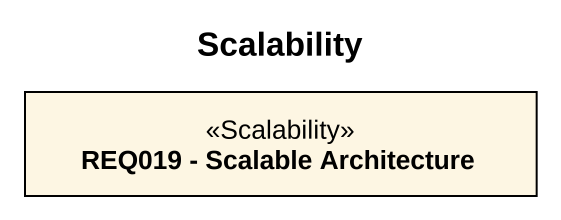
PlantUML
@startuml
title Scalability
hide circle
hide empty members
class "REQ019 - Scalable Architecture" as REQ019_Scalable_Architecture <<Scalability>>
@enduml
